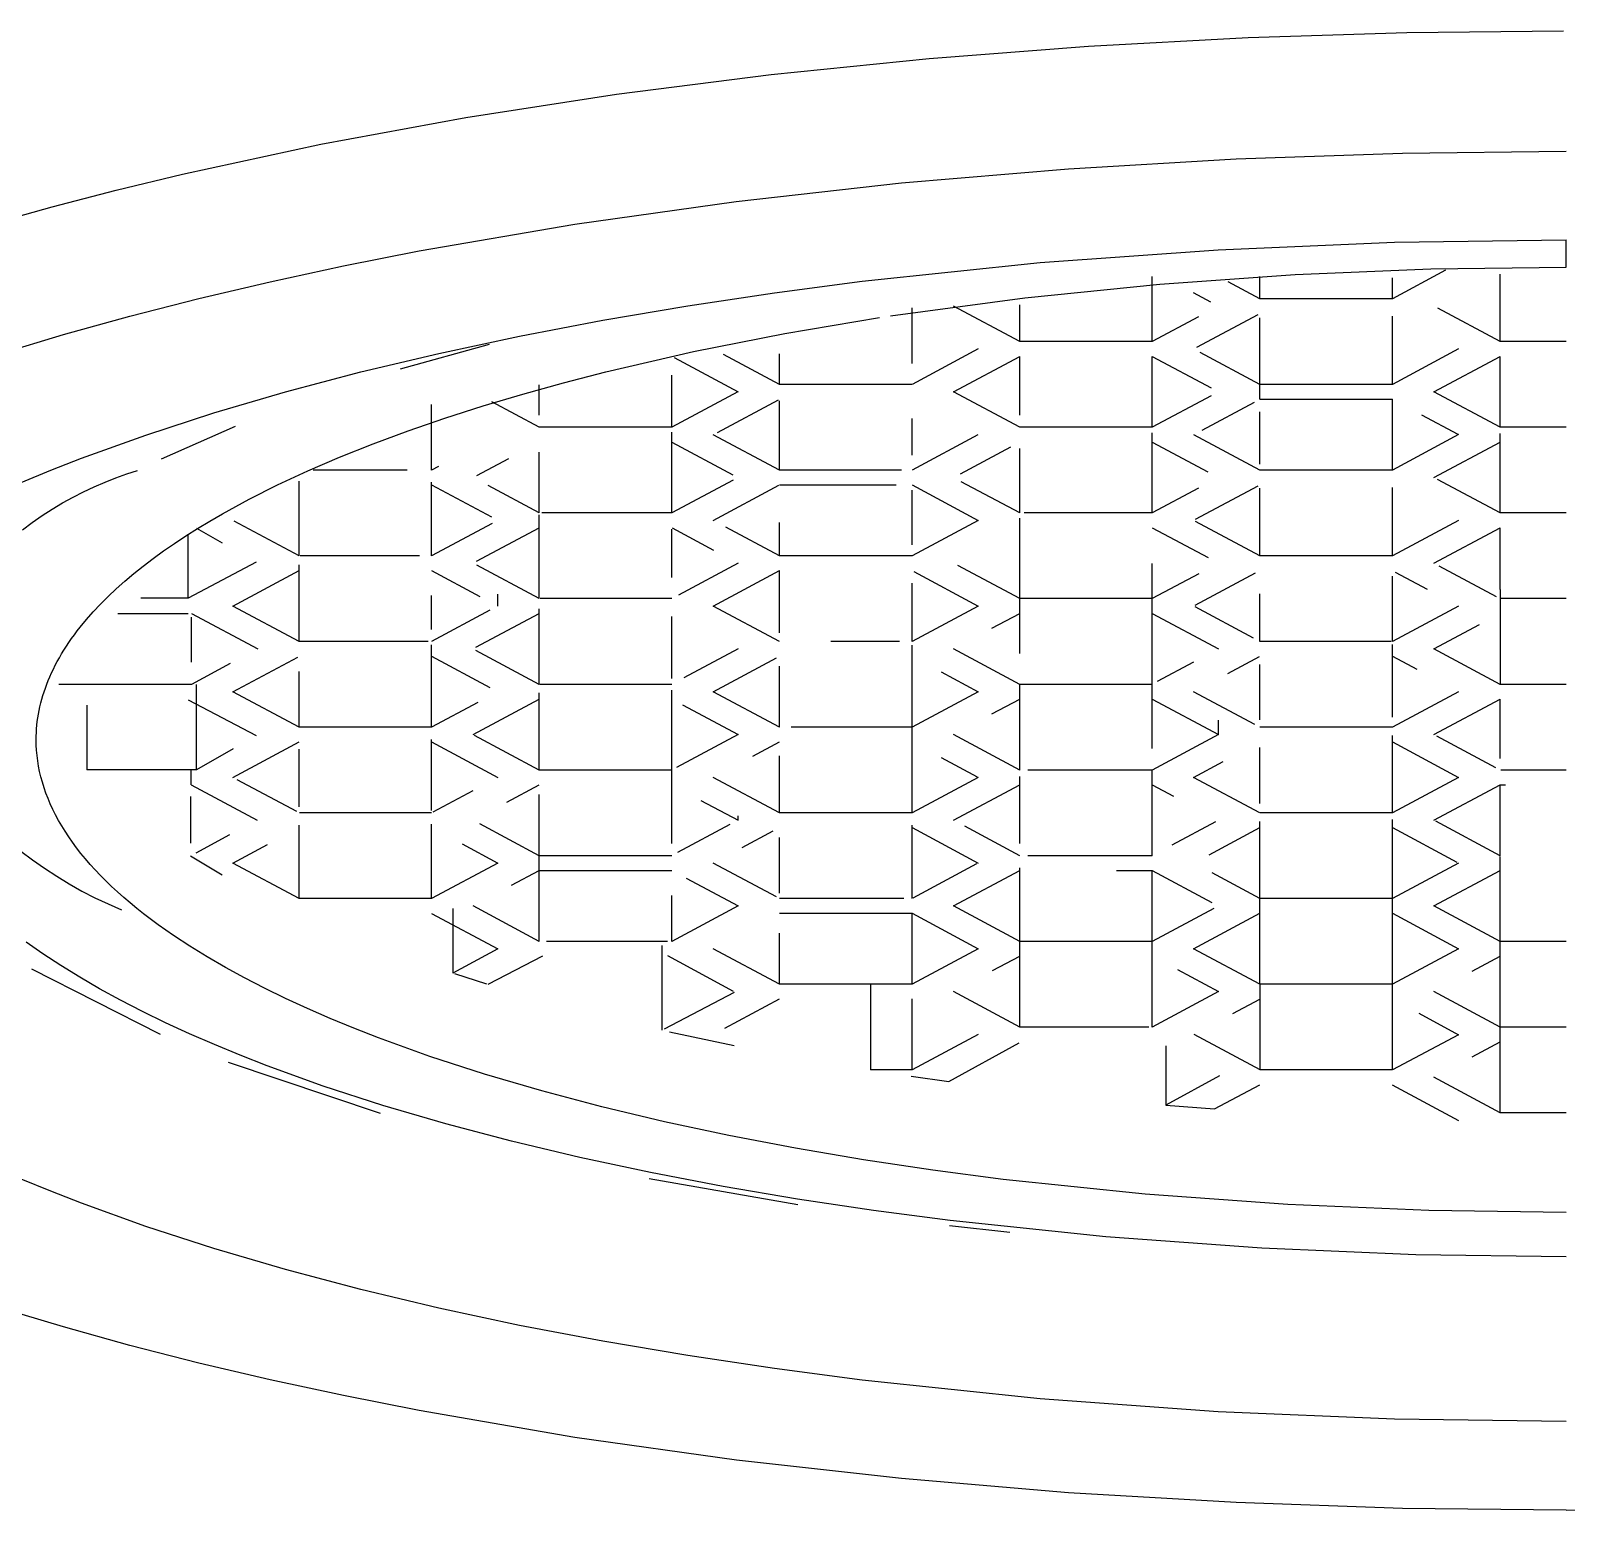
# Model space of a CAD drawing. Header units: millimetres. Extents: x 601 to 1195, y -13 to 407.
# Drawn here: x 1031.02 to 1039.05, y 169.55 to 177.29 of the extents above; entities that cross this region are included whole.
import ezdxf

# ---------------------------------------------------------------- set-up
doc = ezdxf.new("R2010")
doc.units = ezdxf.units.MM
doc.header["$LTSCALE"] = 0.1
doc.layers.add('MAKE2D ______', color=7, linetype='Continuous')
doc.layers.add('MAKE2D ______ - TANGENT', color=7, linetype='Continuous')

msp = doc.modelspace()

# ---------------------------------------------------------------- linework, layer by layer
at = {"layer": 'MAKE2D ______'}
for p, q in [((1037.3836, 177.253), (1038.2139, 177.2799)), ((1038.2139, 177.2799), (1039.0335, 177.2888)), ((1035.7153, 177.143), (1036.5486, 177.2075)), ((1036.5486, 177.2075), (1037.3836, 177.253)), ((1034.8905, 177.0592), (1035.7153, 177.143)), ((1034.081, 176.9563), (1034.8905, 177.0592)), ((1033.2937, 176.8348), (1034.081, 176.9563)), ((1032.5354, 176.6953), (1033.2937, 176.8348)), ((1031.8123, 176.539), (1032.5354, 176.6953)), ((1037.3206, 176.6185), (1038.1903, 176.6489)), ((1038.1903, 176.6489), (1039.0464, 176.6588)), ((1035.5709, 176.4925), (1036.4447, 176.5666)), ((1036.4447, 176.5666), (1037.3206, 176.6185)), ((1031.4657, 176.455), (1031.8123, 176.539)), ((1034.7077, 176.3961), (1035.5709, 176.4925)), ((1031.13, 176.3672), (1031.4657, 176.455)), ((1033.8641, 176.2774), (1034.7077, 176.3961)), ((1030.8058, 176.276), (1031.13, 176.3672)), ((1033.0489, 176.1371), (1033.8641, 176.2774)), ((1037.2276, 176.1437), (1038.1487, 176.1828)), ((1038.1487, 176.1828), (1039.0472, 176.1953)), ((1032.6547, 176.0592), (1033.0489, 176.1371)), ((1035.3663, 175.9783), (1036.2956, 176.076)), ((1036.2956, 176.076), (1037.2276, 176.1437)), ((1032.2707, 175.9763), (1032.6547, 176.0592)), ((1036.8822, 175.859), (1036.8822, 176.003)), ((1036.9224, 175.9633), (1037.6297, 176.0142)), ((1037.445, 175.8872), (1037.445, 176.0027)), ((1037.6297, 176.0142), (1038.3382, 176.044)), ((1038.4164, 176.0363), (1038.1378, 175.8872)), ((1038.1378, 175.8872), (1038.1378, 175.9957)), ((1038.3382, 176.044), (1039.0472, 176.0527)), ((1038.7008, 175.663), (1038.7008, 176.0152)), ((1031.898, 175.8886), (1032.2707, 175.9763)), ((1034.4543, 175.85), (1034.9071, 175.918)), ((1034.9071, 175.918), (1035.3663, 175.9783)), ((1036.2169, 175.8914), (1036.9224, 175.9633)), ((1037.0963, 175.9192), (1037.1862, 175.8711)), ((1037.445, 175.8872), (1037.2786, 175.9762)), ((1031.5374, 175.7964), (1031.898, 175.8886)), ((1034.0096, 175.7745), (1034.4543, 175.85)), ((1035.5139, 175.7986), (1036.2169, 175.8914)), ((1035.6264, 175.549), (1035.6264, 175.8388)), ((1036.1893, 175.663), (1035.8429, 175.8484)), ((1036.1893, 175.663), (1036.1893, 175.8551)), ((1036.8822, 175.663), (1036.8822, 175.8568)), ((1038.1378, 175.8872), (1037.445, 175.8872)), ((1038.7008, 175.663), (1038.3752, 175.8373)), ((1031.1899, 175.6999), (1031.5374, 175.7964)), ((1033.5751, 175.6915), (1034.0096, 175.7745)), ((1034.9616, 175.706), (1035.4562, 175.7897)), ((1037.1243, 175.7926), (1036.8822, 175.663)), ((1037.1163, 175.634), (1037.4355, 175.8048)), ((1037.445, 175.4391), (1037.445, 175.7881)), ((1038.1378, 175.4391), (1038.1378, 175.7956)), ((1030.8561, 175.5994), (1031.1899, 175.6999)), ((1033.1527, 175.6013), (1033.5751, 175.6915)), ((1034.4832, 175.611), (1034.9616, 175.706)), ((1032.7442, 175.5041), (1033.1527, 175.6013)), ((1032.9516, 175.5204), (1033.4169, 175.6504)), ((1034.0251, 175.5049), (1034.4832, 175.611)), ((1034.9336, 175.439), (1034.6407, 175.5958)), ((1034.9336, 175.439), (1034.9336, 175.5988)), ((1035.9728, 175.6244), (1035.6264, 175.439)), ((1035.8429, 175.4004), (1036.1893, 175.5858)), ((1036.8822, 175.663), (1036.1893, 175.663)), ((1036.1893, 175.2788), (1036.1893, 175.5858)), ((1036.8822, 175.215), (1036.8822, 175.5858)), ((1036.8822, 175.5858), (1037.1901, 175.4209)), ((1037.445, 175.4391), (1037.1328, 175.6062)), ((1038.4842, 175.6245), (1038.1378, 175.4391)), ((1038.3544, 175.4004), (1038.7008, 175.5858)), ((1039.0472, 175.663), (1038.7008, 175.663)), ((1038.7008, 175.215), (1038.7008, 175.5858)), ((1032.3515, 175.4003), (1032.7442, 175.5041)), ((1033.8048, 175.448), (1034.0251, 175.5049)), ((1034.3828, 175.5793), (1034.7171, 175.4004)), ((1033.591, 175.3886), (1033.8048, 175.448)), ((1033.6779, 175.2784), (1033.6779, 175.4365)), ((1034.3707, 175.215), (1034.3707, 175.487)), ((1035.6252, 175.439), (1034.9336, 175.439)), ((1037.445, 175.3618), (1037.445, 175.4391)), ((1038.1378, 175.4391), (1037.445, 175.4391)), ((1031.9762, 175.2902), (1032.3515, 175.4003)), ((1033.3842, 175.3268), (1033.591, 175.3886)), ((1033.6779, 175.215), (1033.4301, 175.3476)), ((1034.7166, 175.4001), (1034.3707, 175.215)), ((1034.6091, 175.188), (1034.929, 175.3593)), ((1034.9336, 174.9909), (1034.9336, 175.3539)), ((1036.1893, 175.215), (1035.8429, 175.4004)), ((1037.1905, 175.38), (1036.8822, 175.215)), ((1037.1436, 175.2005), (1037.4173, 175.347)), ((1037.445, 175.3618), (1038.1378, 175.3618)), ((1038.1379, 174.991), (1038.1379, 175.3618)), ((1038.7008, 175.215), (1038.3544, 175.4004)), ((1031.6198, 175.1742), (1031.9762, 175.2902)), ((1033.115, 174.9909), (1033.115, 175.3341)), ((1033.1846, 175.2627), (1033.3842, 175.3268)), ((1037.445, 175.0223), (1037.445, 175.2952)), ((1038.2902, 175.2803), (1038.481, 175.1782)), ((1031.7023, 175.0501), (1032.09, 175.2204)), ((1032.8091, 175.1283), (1032.9928, 175.1965)), ((1032.9928, 175.1965), (1033.1846, 175.2627)), ((1034.3707, 175.215), (1033.6779, 175.215)), ((1034.3707, 174.7669), (1034.3707, 175.189)), ((1035.6264, 175.0688), (1035.6264, 175.2601)), ((1036.8822, 175.215), (1036.1893, 175.215)), ((1036.8822, 174.7669), (1036.8822, 175.1853)), ((1039.0472, 175.215), (1038.7008, 175.215)), ((1038.7008, 174.7669), (1038.7008, 175.1831)), ((1031.2837, 175.0528), (1031.6198, 175.1742)), ((1032.6337, 175.0583), (1032.8091, 175.1283)), ((1034.3707, 175.1377), (1034.6899, 174.9668)), ((1034.9336, 174.9909), (1034.5872, 175.1763)), ((1035.9702, 175.1749), (1035.6264, 174.9909)), ((1035.8798, 174.972), (1036.1424, 175.1126)), ((1036.1893, 174.7669), (1036.1893, 175.104)), ((1036.8822, 175.1377), (1037.173, 174.982)), ((1037.445, 174.991), (1037.1003, 175.1755)), ((1038.4843, 175.1764), (1038.1379, 174.991)), ((1038.3544, 174.9523), (1038.7008, 175.1377)), ((1031.1237, 174.9903), (1031.2837, 175.0528)), ((1032.4669, 174.9865), (1032.6337, 175.0583)), ((1033.3518, 174.9632), (1033.5184, 175.0523)), ((1033.6779, 174.7669), (1033.6779, 175.0847)), ((1030.9692, 174.9266), (1031.1237, 174.9903)), ((1031.4072, 174.9285), (1031.4637, 174.9506)), ((1031.4637, 174.9506), (1031.5205, 174.9707)), ((1031.5205, 174.9707), (1031.5774, 174.9888)), ((1032.3091, 174.9132), (1032.4669, 174.9865)), ((1032.9874, 174.9909), (1032.4956, 174.9909)), ((1033.1509, 175.0102), (1033.115, 174.9909)), ((1035.5719, 174.9909), (1034.9336, 174.9909)), ((1038.1379, 174.991), (1037.445, 174.991)), ((1031.24, 174.8499), (1031.2952, 174.8781)), ((1031.2952, 174.8781), (1031.351, 174.9043)), ((1031.351, 174.9043), (1031.4072, 174.9285)), ((1032.1604, 174.8385), (1032.3091, 174.9132)), ((1032.4221, 174.5428), (1032.4221, 174.9334)), ((1033.115, 174.5429), (1033.115, 174.9285)), ((1033.115, 174.9137), (1033.4279, 174.7462)), ((1033.6779, 174.7669), (1033.4096, 174.9105)), ((1034.6907, 174.9382), (1034.3707, 174.7669)), ((1034.5872, 174.7283), (1034.9293, 174.9114)), ((1034.9336, 174.9137), (1035.5437, 174.9137)), ((1035.6264, 174.9137), (1035.9728, 174.7283)), ((1035.6264, 174.6), (1035.6264, 174.8859)), ((1036.1893, 174.7669), (1035.884, 174.9303)), ((1037.124, 174.8963), (1036.8822, 174.7669)), ((1037.1085, 174.7336), (1037.4369, 174.9094)), ((1037.4451, 174.5429), (1037.4451, 174.8958)), ((1038.1379, 174.5429), (1038.1379, 174.9009)), ((1038.7008, 174.7669), (1038.3745, 174.9415)), ((1031.0788, 174.7532), (1031.1317, 174.7874)), ((1031.1317, 174.7874), (1031.1855, 174.8197)), ((1031.1855, 174.8197), (1031.24, 174.8499)), ((1032.0209, 174.7626), (1032.1604, 174.8385)), ((1030.9761, 174.6791), (1031.0269, 174.7171)), ((1031.0269, 174.7171), (1031.0788, 174.7532)), ((1031.8908, 174.6856), (1031.9547, 174.7242)), ((1031.9547, 174.7242), (1032.0209, 174.7626)), ((1032.4221, 174.5428), (1032.0829, 174.7244)), ((1033.4314, 174.7122), (1033.115, 174.5428)), ((1033.6779, 174.3188), (1033.6779, 174.7564)), ((1034.3699, 174.7669), (1033.6908, 174.7669)), ((1034.9336, 174.5428), (1034.9336, 174.7168)), ((1035.9728, 174.7283), (1035.6264, 174.5428)), ((1036.1893, 174.3188), (1036.1893, 174.7404)), ((1036.8822, 174.7669), (1036.2125, 174.7669)), ((1037.4451, 174.5429), (1037.1086, 174.723)), ((1038.4843, 174.7283), (1038.1379, 174.5429)), ((1039.0472, 174.7669), (1038.7008, 174.7669)), ((1031.7703, 174.6076), (1031.8294, 174.6467)), ((1031.8294, 174.6467), (1031.8908, 174.6856)), ((1031.8411, 174.322), (1031.8411, 174.6543)), ((1031.8859, 174.6879), (1032.0203, 174.6108)), ((1033.3499, 174.5141), (1033.6779, 174.6896)), ((1034.3707, 174.4286), (1034.3707, 174.6826)), ((1034.373, 174.6884), (1034.5892, 174.5727)), ((1034.9336, 174.5428), (1034.6535, 174.6928)), ((1036.8822, 174.6896), (1037.174, 174.5334)), ((1038.3544, 174.5042), (1038.7008, 174.6896)), ((1038.7008, 174.367), (1038.7008, 174.6896)), ((1031.6593, 174.529), (1031.7136, 174.5684)), ((1031.7136, 174.5684), (1031.7703, 174.6076)), ((1033.051, 174.5428), (1032.4271, 174.5428)), ((1035.6264, 174.5428), (1034.9336, 174.5428)), ((1038.1379, 174.5429), (1037.4451, 174.5429)), ((1031.5579, 174.4497), (1031.6074, 174.4894)), ((1031.6074, 174.4894), (1031.6593, 174.529)), ((1032.1971, 174.5093), (1031.8411, 174.322)), ((1032.0757, 174.2802), (1032.4221, 174.4656)), ((1032.4221, 174.0948), (1032.4221, 174.4958)), ((1033.115, 174.4656), (1033.3672, 174.3306)), ((1033.6779, 174.3188), (1033.3507, 174.4939)), ((1034.7171, 174.5042), (1034.4048, 174.3371)), ((1034.5872, 174.2802), (1034.9336, 174.4656)), ((1034.9336, 174.1406), (1034.9336, 174.4656)), ((1035.6351, 174.4609), (1035.9728, 174.2802)), ((1036.1893, 174.3188), (1035.8661, 174.4918)), ((1036.8822, 174.3188), (1036.8822, 174.5018)), ((1038.6832, 174.3282), (1038.3833, 174.4888)), ((1031.466, 174.37), (1031.5107, 174.4099)), ((1031.5107, 174.4099), (1031.5579, 174.4497)), ((1035.6264, 174.0948), (1035.6264, 174.3999)), ((1037.1261, 174.4494), (1036.8822, 174.3188)), ((1037.1069, 174.2846), (1037.4216, 174.453)), ((1038.1379, 174.0948), (1038.1379, 174.4366)), ((1038.1533, 174.4573), (1038.319, 174.3687)), ((1031.3836, 174.29), (1031.4236, 174.33)), ((1031.4236, 174.33), (1031.466, 174.37)), ((1031.8411, 174.322), (1031.5943, 174.322)), ((1033.115, 174.1573), (1033.115, 174.3356)), ((1033.4614, 174.2802), (1033.4614, 174.3429)), ((1034.3707, 174.3188), (1033.682, 174.3188)), ((1036.1893, 174.032), (1036.1893, 174.3188)), ((1036.8822, 174.3188), (1036.1893, 174.3188)), ((1036.8822, 173.9228), (1036.8822, 174.3188)), ((1037.4451, 174.0948), (1037.4451, 174.3434)), ((1038.7008, 174.367), (1038.7008, 173.8707)), ((1039.0472, 174.3188), (1038.704, 174.3188)), ((1031.3107, 174.2098), (1031.346, 174.2499)), ((1031.346, 174.2499), (1031.3836, 174.29)), ((1031.4738, 174.2415), (1031.8421, 174.2415)), ((1031.8592, 174.2415), (1032.2056, 174.0561)), ((1031.8592, 173.986), (1031.8592, 174.2223)), ((1032.4221, 174.0948), (1032.0757, 174.2802)), ((1033.4194, 174.2577), (1033.115, 174.0948)), ((1033.3466, 174.0642), (1033.6779, 174.2415)), ((1033.6779, 173.8707), (1033.6779, 174.2652)), ((1034.3707, 173.9011), (1034.3707, 174.2251)), ((1034.9336, 174.0948), (1034.5872, 174.2802)), ((1035.9728, 174.2802), (1035.6264, 174.0948)), ((1036.0442, 174.1639), (1036.1893, 174.2415)), ((1036.8822, 174.2415), (1037.2286, 174.0561)), ((1037.4112, 174.1129), (1037.107, 174.2757)), ((1038.4843, 174.2802), (1038.1379, 174.0948)), ((1031.2471, 174.1297), (1031.2621, 174.1497)), ((1031.2621, 174.1497), (1031.2777, 174.1698)), ((1031.2777, 174.1698), (1031.3107, 174.2098)), ((1038.3544, 174.0561), (1038.5935, 174.1841)), ((1031.1926, 174.0498), (1031.2054, 174.0697)), ((1031.2054, 174.0697), (1031.2187, 174.0897)), ((1031.2187, 174.0897), (1031.2326, 174.1097)), ((1031.2326, 174.1097), (1031.2471, 174.1297)), ((1033.0968, 174.0948), (1032.4221, 174.0948)), ((1033.115, 173.6467), (1033.115, 174.0776)), ((1035.5604, 174.0948), (1035.2015, 174.0948)), ((1035.6264, 173.6467), (1035.6264, 174.0761)), ((1038.1321, 174.0948), (1037.4451, 174.0948)), ((1038.1379, 173.6995), (1038.1379, 174.0789)), ((1031.1472, 173.9701), (1031.1577, 173.99)), ((1031.1577, 173.99), (1031.1688, 174.0099)), ((1031.1688, 174.0099), (1031.1804, 174.0298)), ((1031.1804, 174.0298), (1031.1926, 174.0498)), ((1032.0616, 173.979), (1031.8592, 173.8707)), ((1032.0757, 173.8321), (1032.4149, 174.0136)), ((1033.115, 174.0175), (1033.4198, 173.8543)), ((1033.6779, 173.8707), (1033.3467, 174.048)), ((1034.7171, 174.0561), (1034.4341, 173.9047)), ((1034.5872, 173.8321), (1034.9182, 174.0093)), ((1036.1893, 173.8707), (1035.8436, 174.0558)), ((1037.0976, 173.986), (1036.9083, 173.8847)), ((1037.2768, 173.9275), (1037.4434, 174.0167)), ((1038.1379, 174.0176), (1038.2652, 173.9495)), ((1038.7008, 173.8707), (1038.3544, 174.0561)), ((1031.1105, 173.8909), (1031.1188, 173.9107)), ((1031.1188, 173.9107), (1031.1277, 173.9305)), ((1031.1277, 173.9305), (1031.1372, 173.9503)), ((1031.1372, 173.9503), (1031.1472, 173.9701)), ((1032.4221, 173.6467), (1032.4221, 173.937)), ((1034.9336, 173.6467), (1034.9336, 173.9658)), ((1035.7793, 173.9357), (1035.9728, 173.8321)), ((1036.8822, 173.5345), (1036.8822, 173.9228)), ((1037.4451, 173.6852), (1037.4451, 173.9736)), ((1031.0824, 173.8122), (1031.0886, 173.8318)), ((1031.0886, 173.8318), (1031.0954, 173.8515)), ((1031.0954, 173.8515), (1031.1027, 173.8712)), ((1031.1027, 173.8712), (1031.1105, 173.8909)), ((1031.8592, 173.8707), (1031.1664, 173.8707)), ((1031.8859, 173.4243), (1031.8859, 173.8707)), ((1032.4221, 173.6467), (1032.0757, 173.8321)), ((1033.6779, 173.4227), (1033.6779, 173.8256)), ((1034.3707, 173.8707), (1033.6814, 173.8707)), ((1034.3707, 173.4776), (1034.3707, 173.8408)), ((1034.9336, 173.6467), (1034.5872, 173.8321)), ((1035.9728, 173.8321), (1035.6264, 173.6467)), ((1036.1893, 173.4227), (1036.1893, 173.8707)), ((1036.8822, 173.8707), (1036.1893, 173.8707)), ((1037.419, 173.6608), (1037.0987, 173.8322)), ((1038.4843, 173.8322), (1038.1379, 173.6468)), ((1039.0472, 173.8707), (1038.7008, 173.8707)), ((1031.0627, 173.7342), (1031.0669, 173.7537)), ((1031.0669, 173.7537), (1031.0715, 173.7731)), ((1031.0715, 173.7731), (1031.0767, 173.7927)), ((1031.0767, 173.7927), (1031.0824, 173.8122)), ((1031.3129, 173.7625), (1031.3129, 173.4243)), ((1031.8411, 173.7903), (1032.1971, 173.603)), ((1033.3564, 173.7759), (1033.115, 173.6467)), ((1033.3315, 173.6081), (1033.6779, 173.7935)), ((1034.4268, 173.7634), (1034.7171, 173.6081)), ((1036.044, 173.7157), (1036.1893, 173.7935)), ((1036.8822, 173.7935), (1037.2286, 173.6081)), ((1038.3544, 173.6081), (1038.7008, 173.7935)), ((1038.7008, 173.4826), (1038.7008, 173.7935)), ((1031.051, 173.657), (1031.0532, 173.6762)), ((1031.0532, 173.6762), (1031.0559, 173.6955)), ((1031.0559, 173.6955), (1031.059, 173.7148)), ((1031.059, 173.7148), (1031.0627, 173.7342)), ((1037.2286, 173.6081), (1037.2286, 173.6839)), ((1031.0472, 173.5806), (1031.0475, 173.5996)), ((1031.0477, 173.5532), (1031.0472, 173.5806)), ((1031.0475, 173.5996), (1031.0482, 173.6187)), ((1031.0482, 173.6187), (1031.0494, 173.6378)), ((1031.0494, 173.6378), (1031.051, 173.657)), ((1033.115, 173.6467), (1032.4221, 173.6467)), ((1033.115, 173.2105), (1033.115, 173.5823)), ((1033.6779, 173.4227), (1033.3393, 173.6039)), ((1034.7171, 173.6081), (1034.3955, 173.4359)), ((1035.6264, 173.6467), (1034.9949, 173.6467)), ((1035.6264, 173.1986), (1035.6264, 173.6467)), ((1036.1893, 173.4227), (1035.8429, 173.6081)), ((1037.2286, 173.6081), (1036.8822, 173.4227)), ((1038.1379, 173.6468), (1037.4451, 173.6468)), ((1038.138, 173.1987), (1038.138, 173.6028)), ((1038.6794, 173.4341), (1038.3699, 173.5998)), ((1031.0492, 173.5257), (1031.0477, 173.5532)), ((1031.0517, 173.4981), (1031.0492, 173.5257)), ((1031.0552, 173.4704), (1031.0517, 173.4981)), ((1032.0767, 173.5338), (1031.8859, 173.4243)), ((1032.0757, 173.384), (1032.4221, 173.5694)), ((1032.4221, 173.2293), (1032.4221, 173.5325)), ((1033.115, 173.5694), (1033.4614, 173.384)), ((1034.7937, 173.4946), (1034.9336, 173.5694)), ((1034.9336, 173.1986), (1034.9336, 173.4976)), ((1037.4451, 173.2468), (1037.4451, 173.5412)), ((1038.1379, 173.5695), (1038.4844, 173.3841)), ((1031.0597, 173.4426), (1031.0552, 173.4704)), ((1031.0653, 173.4146), (1031.0597, 173.4426)), ((1031.8859, 173.4243), (1031.3129, 173.4243)), ((1031.8573, 173.3456), (1031.8573, 173.4243)), ((1034.3707, 173.4227), (1033.6779, 173.4227)), ((1034.3707, 173.0387), (1034.3707, 173.4776)), ((1035.7787, 173.488), (1035.9676, 173.3868)), ((1036.8817, 173.4227), (1036.2322, 173.4227)), ((1036.8822, 172.9746), (1036.8822, 173.4234)), ((1037.0987, 173.3841), (1037.2541, 173.4673)), ((1039.0472, 173.4227), (1038.7053, 173.4227)), ((1031.0719, 173.3866), (1031.0653, 173.4146)), ((1031.0796, 173.3585), (1031.0719, 173.3866)), ((1031.0884, 173.3303), (1031.0796, 173.3585)), ((1031.8573, 173.3456), (1032.2035, 173.16)), ((1032.4103, 173.2049), (1032.0986, 173.3718)), ((1033.5073, 173.2541), (1033.6779, 173.3454)), ((1034.9336, 173.1986), (1034.5872, 173.384)), ((1035.9728, 173.384), (1035.6264, 173.1986)), ((1035.8429, 173.16), (1036.1893, 173.3454)), ((1036.1893, 173.0385), (1036.1893, 173.3879)), ((1036.8822, 173.3454), (1036.9941, 173.2855)), ((1037.4451, 173.1987), (1037.0987, 173.3841)), ((1038.4844, 173.3841), (1038.138, 173.1987)), ((1038.3544, 173.16), (1038.7008, 173.3454)), ((1038.7008, 172.9746), (1038.7008, 173.3454)), ((1038.7008, 173.3454), (1038.7287, 173.3454)), ((1031.0982, 173.302), (1031.0884, 173.3303)), ((1031.1092, 173.2736), (1031.0982, 173.302)), ((1031.1212, 173.2452), (1031.1092, 173.2736)), ((1031.8544, 173.2836), (1031.8544, 173.0393)), ((1033.3306, 173.314), (1033.1209, 173.2018)), ((1033.6779, 172.9746), (1033.6779, 173.2948)), ((1034.5229, 173.2639), (1034.7171, 173.16)), ((1031.1344, 173.2166), (1031.1212, 173.2452)), ((1031.1487, 173.1881), (1031.1344, 173.2166)), ((1031.1642, 173.1594), (1031.1487, 173.1881)), ((1033.115, 173.1986), (1032.4234, 173.1986)), ((1034.7171, 173.16), (1034.7171, 173.1832)), ((1035.6264, 173.1986), (1034.9336, 173.1986)), ((1038.138, 173.1987), (1037.446, 173.1987)), ((1031.1808, 173.1308), (1031.1642, 173.1594)), ((1031.1985, 173.1021), (1031.1808, 173.1308)), ((1031.2175, 173.0733), (1031.1985, 173.1021)), ((1032.4221, 172.7505), (1032.4221, 173.1345)), ((1033.115, 172.7505), (1033.115, 173.1402)), ((1033.6779, 172.9746), (1033.3668, 173.141)), ((1034.674, 173.1369), (1034.4004, 172.9905)), ((1034.7383, 173.0168), (1034.9007, 173.1038)), ((1035.6264, 172.7505), (1035.6264, 173.1341)), ((1035.6264, 173.1214), (1035.9728, 172.936)), ((1036.1893, 172.9746), (1035.9023, 173.1282)), ((1037.2131, 173.1517), (1036.9853, 173.0298)), ((1037.1795, 172.9793), (1037.4451, 173.1215)), ((1037.4452, 172.7506), (1037.4452, 173.1536)), ((1038.138, 172.7506), (1038.138, 173.1631)), ((1038.138, 173.1215), (1038.4751, 172.941)), ((1038.7008, 172.9746), (1038.3646, 173.1546)), ((1031.2376, 173.0445), (1031.2175, 173.0733)), ((1031.2589, 173.0157), (1031.2376, 173.0445)), ((1031.2814, 172.9869), (1031.2589, 173.0157)), ((1032.0587, 173.0829), (1031.8817, 172.9885)), ((1032.0757, 172.936), (1032.257, 173.033)), ((1033.2745, 173.036), (1033.4614, 172.936)), ((1034.9336, 172.7788), (1034.9336, 173.0702)), ((1030.9674, 172.999), (1031.0282, 172.9529)), ((1031.0282, 172.9529), (1031.0906, 172.9088)), ((1031.305, 172.9581), (1031.2814, 172.9869)), ((1031.3299, 172.9292), (1031.305, 172.9581)), ((1031.8544, 172.974), (1032.0205, 172.8743)), ((1032.4221, 172.7505), (1032.0757, 172.936)), ((1033.4614, 172.936), (1033.115, 172.7505)), ((1033.6779, 172.5265), (1033.6779, 172.9746)), ((1034.3707, 172.9746), (1033.6779, 172.9746)), ((1034.9184, 172.7587), (1034.5872, 172.936)), ((1036.8822, 172.9746), (1036.2322, 172.9746)), ((1038.4844, 172.936), (1038.138, 172.7506)), ((1038.7008, 172.5265), (1038.7008, 172.9703)), ((1031.0906, 172.9088), (1031.1544, 172.8669)), ((1031.1544, 172.8669), (1031.2196, 172.8272)), ((1031.356, 172.9004), (1031.3299, 172.9292)), ((1031.3833, 172.8716), (1031.356, 172.9004)), ((1031.4119, 172.8427), (1031.3833, 172.8716)), ((1033.5326, 172.8196), (1033.6779, 172.8973)), ((1033.6779, 172.8973), (1034.3707, 172.8973)), ((1034.4457, 172.8572), (1034.7171, 172.7119)), ((1035.9641, 172.9313), (1035.6302, 172.7526)), ((1035.8429, 172.7119), (1036.1893, 172.8973)), ((1036.1893, 172.5265), (1036.1893, 172.9109)), ((1036.6962, 172.8973), (1036.8822, 172.8973)), ((1036.8822, 172.5265), (1036.8822, 172.8973)), ((1036.8822, 172.8973), (1037.1947, 172.7301)), ((1037.4452, 172.7506), (1037.1951, 172.8844)), ((1038.3544, 172.7119), (1038.7008, 172.8973)), ((1031.2196, 172.8272), (1031.2862, 172.7898)), ((1031.2862, 172.7898), (1031.354, 172.7547)), ((1031.4416, 172.814), (1031.4119, 172.8427)), ((1031.4726, 172.7852), (1031.4416, 172.814)), ((1031.5048, 172.7565), (1031.4726, 172.7852)), ((1031.354, 172.7547), (1031.423, 172.722)), ((1031.423, 172.722), (1031.4931, 172.6916)), ((1031.5383, 172.7278), (1031.5048, 172.7565)), ((1031.573, 172.6992), (1031.5383, 172.7278)), ((1031.6089, 172.6706), (1031.573, 172.6992)), ((1033.1134, 172.7505), (1032.4221, 172.7505)), ((1033.2249, 172.6987), (1033.2249, 172.3608)), ((1033.6779, 172.5265), (1033.3316, 172.7119)), ((1034.3707, 172.5265), (1034.3707, 172.7672)), ((1034.7171, 172.7119), (1034.3707, 172.5265)), ((1035.5828, 172.7505), (1034.9336, 172.7505)), ((1036.1893, 172.5265), (1035.8429, 172.7119)), ((1037.2047, 172.6991), (1036.8822, 172.5265)), ((1037.4452, 172.3026), (1037.4452, 172.7506)), ((1038.138, 172.7506), (1037.4452, 172.7506)), ((1038.138, 172.3026), (1038.138, 172.7506)), ((1038.7008, 172.5265), (1038.3544, 172.7119)), ((1031.6845, 172.6137), (1031.6089, 172.6706)), ((1031.765, 172.5571), (1031.6845, 172.6137)), ((1033.114, 172.6725), (1033.4605, 172.4873)), ((1034.9336, 172.6733), (1035.6264, 172.6733)), ((1035.6264, 172.3025), (1035.6264, 172.6733)), ((1035.6264, 172.6733), (1035.9728, 172.4879)), ((1037.0988, 172.488), (1037.4452, 172.6734)), ((1038.138, 172.6734), (1038.4844, 172.488)), ((1031.8505, 172.5009), (1031.765, 172.5571)), ((1034.9336, 172.3025), (1034.9336, 172.5701)), ((1031.0823, 172.4612), (1030.9942, 172.5231)), ((1031.1758, 172.3997), (1031.0823, 172.4612)), ((1031.9409, 172.4452), (1031.8505, 172.5009)), ((1033.4605, 172.4873), (1033.2249, 172.3608)), ((1034.3478, 172.5265), (1033.715, 172.5265)), ((1034.3184, 172.5056), (1034.3184, 172.0621)), ((1034.9336, 172.3025), (1034.5872, 172.4879)), ((1035.9728, 172.4879), (1035.6264, 172.3025)), ((1036.1893, 172.0784), (1036.1893, 172.5265)), ((1036.8822, 172.5265), (1036.1893, 172.5265)), ((1036.8822, 172.0784), (1036.8822, 172.5265)), ((1037.4452, 172.3026), (1037.0988, 172.488)), ((1038.4844, 172.488), (1038.138, 172.3026)), ((1038.7008, 172.0784), (1038.7008, 172.5265)), ((1039.0472, 172.5265), (1038.7008, 172.5265)), ((1031.6966, 172.0395), (1031.025, 172.3807)), ((1031.2747, 172.3387), (1031.1758, 172.3997)), ((1032.0363, 172.3899), (1031.9409, 172.4452)), ((1032.1365, 172.3353), (1032.0363, 172.3899)), ((1033.4097, 172.3021), (1033.6957, 172.4506)), ((1034.3487, 172.4527), (1034.6905, 172.2653)), ((1036.0475, 172.3734), (1036.1893, 172.4493)), ((1037.014, 172.3787), (1037.2286, 172.2638)), ((1038.5556, 172.3715), (1038.7008, 172.4493)), ((1031.379, 172.2783), (1031.2747, 172.3387)), ((1032.2415, 172.2812), (1032.1365, 172.3353)), ((1033.2339, 172.3578), (1033.4016, 172.3046)), ((1035.6264, 172.3025), (1034.9336, 172.3025)), ((1035.4093, 172.3025), (1035.4093, 171.8544)), ((1038.138, 172.3026), (1037.4452, 172.3026)), ((1037.446, 171.854), (1037.446, 172.3026)), ((1038.1387, 171.854), (1038.1387, 172.3026)), ((1031.4886, 172.2185), (1031.379, 172.2783)), ((1031.6035, 172.1594), (1031.4886, 172.2185)), ((1032.3513, 172.2278), (1032.2415, 172.2812)), ((1032.4657, 172.1752), (1032.3513, 172.2278)), ((1034.6971, 172.2587), (1034.3301, 172.0682)), ((1034.6474, 172.072), (1034.9336, 172.2252)), ((1035.6264, 171.8544), (1035.6264, 172.2252)), ((1036.1893, 172.0784), (1035.8429, 172.2638)), ((1037.2286, 172.2638), (1036.8822, 172.0784)), ((1037.3032, 172.1496), (1037.4443, 172.2248)), ((1038.7008, 172.0784), (1038.3544, 172.2638)), ((1031.7235, 172.101), (1031.6035, 172.1594)), ((1032.5848, 172.1234), (1032.4657, 172.1752)), ((1038.2754, 172.1505), (1038.4841, 172.0384)), ((1031.8487, 172.0435), (1031.7235, 172.101)), ((1032.7084, 172.0725), (1032.5848, 172.1234)), ((1032.8364, 172.0224), (1032.7084, 172.0725)), ((1034.3589, 172.053), (1034.6958, 171.9817)), ((1036.8649, 172.0784), (1036.1893, 172.0784)), ((1038.7008, 171.6304), (1038.7008, 172.0784)), ((1039.0472, 172.0784), (1038.7008, 172.0784)), ((1031.9789, 171.9868), (1031.8487, 172.0435)), ((1032.1141, 171.9311), (1031.9789, 171.9868)), ((1033.1052, 171.9253), (1032.8364, 172.0224)), ((1035.9728, 172.0398), (1035.6264, 171.8544)), ((1035.8184, 171.7943), (1036.1864, 171.9958)), ((1036.9532, 171.9806), (1036.9532, 171.6702)), ((1037.446, 171.854), (1037.1008, 172.0394)), ((1038.4841, 172.0384), (1038.1387, 171.854)), ((1038.5547, 171.923), (1038.7008, 172.0012)), ((1032.8473, 171.6258), (1032.0525, 171.8937)), ((1032.2541, 171.8764), (1032.1141, 171.9311)), ((1033.3904, 171.8326), (1033.1052, 171.9253)), ((1032.5482, 171.7702), (1032.2541, 171.8764)), ((1033.6906, 171.7444), (1033.3904, 171.8326)), ((1035.6264, 171.8544), (1035.4093, 171.8544)), ((1035.6217, 171.8221), (1035.8184, 171.7943)), ((1037.2345, 171.8242), (1036.9532, 171.6702)), ((1038.1368, 171.854), (1037.446, 171.854)), ((1038.7008, 171.6304), (1038.3544, 171.8158)), ((1032.86, 171.6687), (1032.5482, 171.7702)), ((1034.0048, 171.6614), (1033.6906, 171.7444)), ((1037.2073, 171.6503), (1037.4441, 171.7766)), ((1038.1368, 171.7766), (1038.484, 171.5901)), ((1033.1885, 171.5723), (1032.86, 171.6687)), ((1034.3316, 171.5836), (1034.0048, 171.6614)), ((1036.9532, 171.6702), (1037.2073, 171.6503)), ((1033.5321, 171.4814), (1033.1885, 171.5723)), ((1034.6695, 171.5114), (1034.3316, 171.5836)), ((1039.0472, 171.6304), (1038.7008, 171.6304)), ((1035.0171, 171.4451), (1034.6695, 171.5114)), ((1033.8895, 171.3964), (1033.5321, 171.4814)), ((1035.3728, 171.3847), (1035.0171, 171.4451)), ((1034.2591, 171.3175), (1033.8895, 171.3964)), ((1035.7351, 171.3303), (1035.3728, 171.3847)), ((1036.1024, 171.2821), (1035.7351, 171.3303)), ((1031.1237, 171.2199), (1030.9692, 171.2836)), ((1035.0292, 171.1483), (1034.2527, 171.2847)), ((1034.6393, 171.2449), (1034.2591, 171.3175)), ((1036.8459, 171.2039), (1036.1024, 171.2821)), ((1031.2837, 171.1574), (1031.1237, 171.2199)), ((1035.0284, 171.1788), (1034.6393, 171.2449)), ((1035.4246, 171.1193), (1035.0284, 171.1788)), ((1037.5915, 171.1497), (1036.8459, 171.2039)), ((1031.6198, 171.036), (1031.2837, 171.1574)), ((1035.8264, 171.0666), (1035.4246, 171.1193)), ((1038.3284, 171.1185), (1037.5915, 171.1497)), ((1039.0472, 171.1085), (1038.3284, 171.1185)), ((1031.9762, 170.92), (1031.6198, 171.036)), ((1036.1372, 171.004), (1035.8232, 171.0395)), ((1036.6396, 170.9811), (1035.8264, 171.0666)), ((1037.455, 170.9219), (1036.6396, 170.9811)), ((1032.3515, 170.8099), (1031.9762, 170.92)), ((1038.261, 170.8876), (1037.455, 170.9219)), ((1039.0472, 170.8767), (1038.261, 170.8876)), ((1032.7442, 170.706), (1032.3515, 170.8099)), ((1033.1527, 170.6088), (1032.7442, 170.706)), ((1031.1898, 170.5102), (1030.856, 170.6108)), ((1033.5751, 170.5186), (1033.1527, 170.6088)), ((1031.5374, 170.4137), (1031.1898, 170.5102)), ((1034.0096, 170.4357), (1033.5751, 170.5186)), ((1031.898, 170.3215), (1031.5374, 170.4137)), ((1034.4543, 170.3601), (1034.0096, 170.4357)), ((1032.2708, 170.2339), (1031.898, 170.3215)), ((1034.9071, 170.2922), (1034.4543, 170.3601)), ((1035.3663, 170.2319), (1034.9071, 170.2922)), ((1032.6548, 170.151), (1032.2708, 170.2339)), ((1036.2956, 170.1342), (1035.3663, 170.2319)), ((1033.0491, 170.0731), (1032.6548, 170.151)), ((1037.2276, 170.0665), (1036.2956, 170.1342)), ((1033.8643, 169.9328), (1033.0491, 170.0731)), ((1038.1487, 170.0274), (1037.2276, 170.0665)), ((1039.0472, 170.0149), (1038.1487, 170.0274)), ((1034.7081, 169.8141), (1033.8643, 169.9328)), ((1035.5714, 169.7176), (1034.7081, 169.8141)), ((1036.4453, 169.6435), (1035.5714, 169.7176)), ((1037.3213, 169.5916), (1036.4453, 169.6435)), ((1038.1911, 169.5612), (1037.3213, 169.5916)), ((1039.0472, 169.5514), (1038.1911, 169.5612)), ((1039.0472, 169.5514), (1039.9034, 169.5612))]:
    msp.add_line(p, q, dxfattribs=at)
at = {"layer": 'MAKE2D ______ - TANGENT'}
msp.add_line((1039.0472, 176.0527), (1039.0472, 176.1953), dxfattribs=at)

doc.saveas('drawing.dxf')
